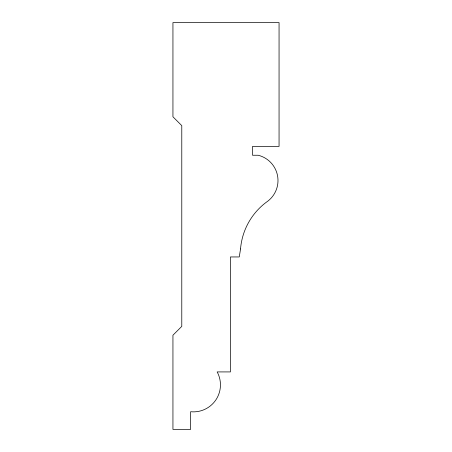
<?xml version="1.0" encoding="UTF-8"?>
<svg xmlns="http://www.w3.org/2000/svg" width="452" height="452" viewBox="0 0 452 452"><rect width="100%" height="100%" fill="white"/><g stroke="black" fill="none" stroke-linecap="round" stroke-linejoin="round"><path stroke-width="0.68" d="M240.543 248.956L239.266 256.951L230.424 256.951L230.424 371.917L217.158 371.917A27.013 27.013 0 0 1 190.625 411.715L190.625 429.4L172.941 429.4L172.941 335.22L181.783 326.372L181.783 125.628L172.941 116.78L172.941 22.6L279.059 22.6L279.059 146.408L252.532 146.408L252.532 155.251L258.171 155.251A26.007 26.007 0 0 1 267.861 201.112A64.805 64.805 0 0 0 240.543 248.956"/></g></svg>
